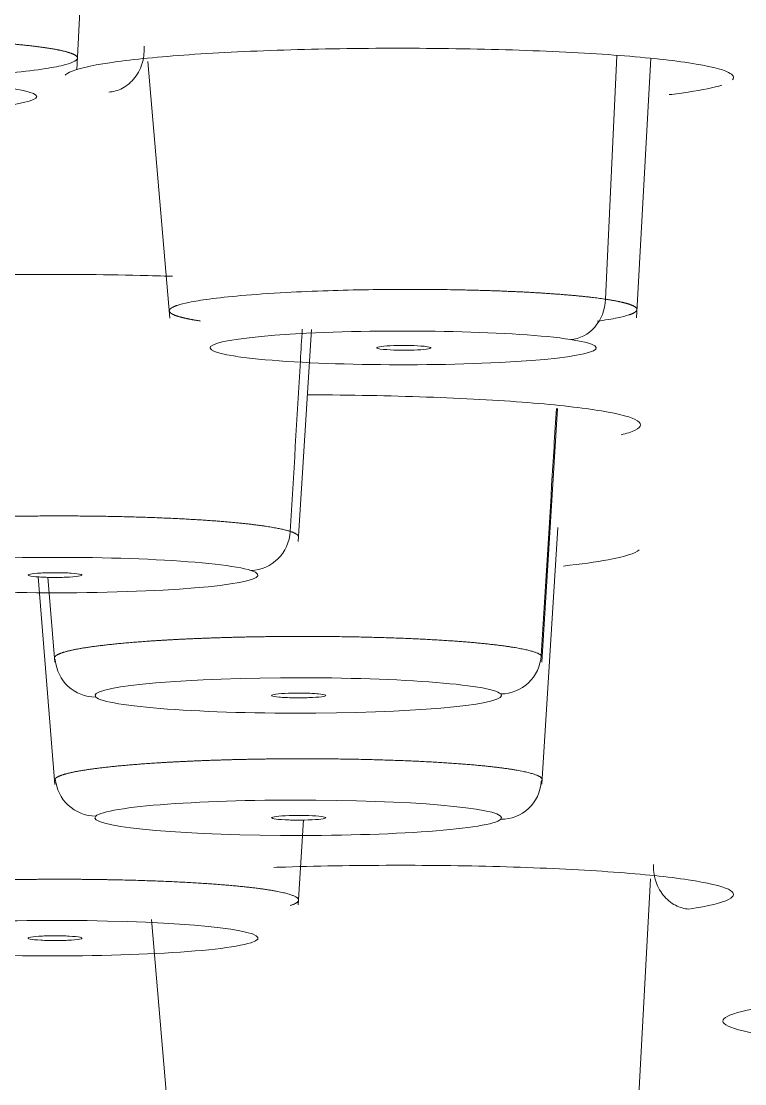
# Model space of a CAD drawing. Extents: x 19821 to 22981, y -91 to 2224.
# Drawn here: x 20747.32 to 20752.65, y 1301.05 to 1308.87 of the extents above; entities that cross this region are included whole.
import ezdxf

# ---------------------------------------------------------------- set-up
doc = ezdxf.new("R2010")
doc.units = 0
doc.header["$LTSCALE"] = 10
doc.header["$MEASUREMENT"] = 0
doc.layers.add('1', color=7, linetype='CONTINUOUS')

msp = doc.modelspace()

# ---------------------------------------------------------------- linework, layer by layer
at = {"layer": '1', "color": 7, "linetype": 'Continuous', "lineweight": 18}
for p, q in [((20747.7321, 1308.5171), (20747.7844, 1309.5225)), ((20748.2555, 1308.5775), (20748.4173, 1306.6899)), ((20751.8524, 1306.6904), (20751.958, 1308.6025)), ((20749.3623, 1305.0439), (20749.459, 1306.6067)), ((20751.1557, 1304.1575), (20751.2705, 1306.0234)), ((20751.1557, 1303.2574), (20751.272, 1305.1473)), ((20747.4479, 1304.7859), (20747.5689, 1303.2572)), ((20747.5194, 1304.7822), (20747.5689, 1304.1573)), ((20749.3623, 1302.371), (20749.4009, 1302.9954)), ((20751.8524, 1300.6727), (20751.9566, 1302.5622)), ((20748.2813, 1302.2616), (20748.4173, 1300.6724))]:
    msp.add_line(p, q, dxfattribs=at)
at = {"layer": '1', "color": 7, "linetype": 'Continuous', "lineweight": 13}
msp.add_line((20751.7069, 1308.6189), (20751.6252, 1306.8284), dxfattribs=at)
msp.add_ellipse((20690.341, 1302.9372), major_axis=(-124.4861, 0), ratio=0.087156, start_param=3.139264, end_param=4.704892, dxfattribs=at)
at = {"layer": '1', "color": 7, "linetype": 'Continuous', "lineweight": 18}
for centre, major_axis, ratio, start_param, end_param in [((20690.341, 1301.9672), (-123.4865, 0), 0.087156, 3.213209, 4.704892), ((20690.341, 1301.9672), (-121.8, 0), 0.087156, 1.570796, 4.70718), ((20690.341, 1301.9672), (-120.85, 0), 0.087156, 1.570796, 4.712389), ((20690.341, 1302.0157), (119.2483, 0), 0.087156, 4.712389, 7.847018), ((20690.341, 1301.9672), (119.4636, 0), 0.087156, 4.712389, 7.853982), ((20746.0886, 1308.3202), (-1.3483, 0), 0.087156, 0.785719, 3.926248), ((20751.3658, 1306.831), (-0.0448, -0.2966), 0.862674, 0.173311, 1.691435), ((20750.1348, 1306.4705), (-1.4224, 0), 0.087156, 3.66608, 6.805707), ((20750.1332, 1306.4699), (-1.4224, 0), 0.087156, 0.524607, 3.663991), ((20749.014, 1305.1305), (-0.0928, -0.2853), 0.962243, 0.325997, 1.835534), ((20747.5687, 1304.7979), (-1.4963, 0), 0.087154, 3.403361, 6.54494), ((20747.5686, 1304.7979), (-1.4963, 0), 0.087157, 0.261827, 3.403289), ((20747.8714, 1304.199), (0.2117, 0.2126), 0.992401, 2.436598, 3.92869), ((20750.8526, 1304.2217), (-0.2117, -0.2126), 0.992402, 0.787199, 2.296736), ((20749.362, 1303.9115), (-1.4963, 0), 0.087154, 3.228829, 6.370407), ((20749.362, 1303.9115), (-1.4963, 0), 0.087157, 0.087294, 3.228758), ((20747.8714, 1303.3216), (-0.2118, 0.2125), 0.992406, 0.861971, 2.354062), ((20750.8526, 1303.2989), (0.2118, -0.2125), 0.992406, 5.495795, 7.005332), ((20749.362, 1303.0114), (-1.4963, 0), 0.087154, 3.054296, 6.195874), ((20749.3612, 1303.0111), (-1.4963, 0), 0.087157, 6.195938, 9.337401), ((20747.5694, 1302.1253), (-1.4963, 0), 0.087154, 2.879771, 6.021349), ((20747.5682, 1302.1248), (-1.4963, 0), 0.087157, 6.021409, 9.162872)]:
    msp.add_ellipse(centre, major_axis=major_axis, ratio=ratio, start_param=start_param, end_param=end_param, dxfattribs=at)
for points, knots in [([(20747.2543, 1308.7075), (20747.2593, 1308.7071), (20747.2692, 1308.7062), (20747.2839, 1308.7049), (20747.2984, 1308.7035), (20747.3127, 1308.7022), (20747.3269, 1308.7008), (20747.3409, 1308.6994), (20747.3546, 1308.6979), (20747.3683, 1308.6965), (20747.3817, 1308.695), (20747.3949, 1308.6935), (20747.4079, 1308.692), (20747.4207, 1308.6905), (20747.4334, 1308.6889), (20747.4458, 1308.6874), (20747.458, 1308.6858), (20747.47, 1308.6842), (20747.4817, 1308.6826), (20747.4933, 1308.6809), (20747.5046, 1308.6793), (20747.5157, 1308.6776), (20747.5265, 1308.6759), (20747.5372, 1308.6742), (20747.5475, 1308.6725), (20747.5577, 1308.6708), (20747.5676, 1308.669), (20747.5772, 1308.6672), (20747.5866, 1308.6654), (20747.5958, 1308.6636), (20747.6046, 1308.6618), (20747.6133, 1308.66), (20747.6216, 1308.6581), (20747.6297, 1308.6563), (20747.6375, 1308.6544), (20747.6451, 1308.6525), (20747.6523, 1308.6506), (20747.6593, 1308.6487), (20747.666, 1308.6467), (20747.6724, 1308.6448), (20747.6786, 1308.6428), (20747.6844, 1308.6408), (20747.6899, 1308.6389), (20747.6952, 1308.6369), (20747.7001, 1308.6349), (20747.7048, 1308.6328), (20747.7091, 1308.6308), (20747.7131, 1308.6288), (20747.7169, 1308.6267), (20747.7203, 1308.6247), (20747.7234, 1308.6226), (20747.7261, 1308.6205), (20747.7286, 1308.6185), (20747.7307, 1308.6164), (20747.7326, 1308.6143), (20747.734, 1308.6122), (20747.7352, 1308.6101), (20747.736, 1308.6079), (20747.7365, 1308.6058), (20747.7372, 1308.597), (20747.723, 1308.5799), (20747.652, 1308.5535), (20747.5037, 1308.5241), (20747.2811, 1308.4975), (20747.0736, 1308.4814), (20746.9607, 1308.4745), (20746.939, 1308.4732)], [0, 0, 0, 0, 0.007076, 0.014166, 0.02127, 0.028388, 0.035519, 0.042665, 0.049824, 0.056997, 0.064184, 0.071384, 0.078599, 0.085827, 0.093069, 0.100325, 0.107595, 0.114879, 0.122177, 0.129488, 0.136814, 0.144153, 0.151506, 0.158873, 0.166254, 0.173649, 0.181058, 0.18848, 0.195916, 0.203367, 0.210831, 0.218309, 0.225801, 0.233307, 0.240827, 0.24836, 0.255908, 0.26347, 0.271045, 0.278634, 0.286238, 0.293855, 0.301486, 0.309131, 0.31679, 0.324463, 0.33215, 0.339851, 0.347565, 0.355294, 0.363037, 0.370793, 0.378564, 0.386348, 0.394147, 0.401959, 0.409786, 0.417626, 0.42548, 0.433348, 0.515745, 0.615311, 0.732036, 0.865908, 0.974562, 1, 1, 1, 1]), ([(20747.6456, 1308.4777), (20747.6519, 1308.4848), (20747.6988, 1308.517), (20747.9347, 1308.5719), (20748.4839, 1308.6286), (20749.2405, 1308.6669), (20750.0904, 1308.6802), (20750.9553, 1308.6674), (20751.7196, 1308.6288), (20752.0878, 1308.591), (20752.2374, 1308.5684)], [0, 0, 0, 0, 0.039151, 0.176415, 0.313679, 0.450943, 0.588207, 0.725472, 0.862736, 1, 1, 1, 1]), ([(20752.2374, 1308.5684), (20752.3873, 1308.5458), (20752.5528, 1308.5052), (20752.576, 1308.4614), (20752.5584, 1308.4429)], [0, 0, 0, 0, 0.576125, 1, 1, 1, 1]), ([(20752.481, 1308.4048), (20752.424, 1308.3866), (20752.3055, 1308.362), (20752.143, 1308.3402), (20752.0929, 1308.3343)], [0, 0, 0, 0, 0.713355, 1, 1, 1, 1]), ([(20745.7738, 1306.9479), (20745.9796, 1306.9655), (20746.4565, 1306.9943), (20747.3221, 1307.0148), (20747.9969, 1307.0098), (20748.3585, 1306.9998), (20748.4371, 1306.9972)], [0, 0, 0, 0, 0.301404, 0.607311, 0.913218, 1, 1, 1, 1]), ([(20748.6434, 1306.668), (20748.6402, 1306.6684), (20748.6337, 1306.6694), (20748.6243, 1306.6709), (20748.615, 1306.6724), (20748.6059, 1306.6739), (20748.597, 1306.6754), (20748.5883, 1306.677), (20748.5798, 1306.6785), (20748.5715, 1306.6801), (20748.5633, 1306.6816), (20748.5553, 1306.6832), (20748.5476, 1306.6848), (20748.54, 1306.6864), (20748.5326, 1306.688), (20748.5255, 1306.6896), (20748.5185, 1306.6912), (20748.5117, 1306.6929), (20748.5052, 1306.6945), (20748.4988, 1306.6962), (20748.4927, 1306.6979), (20748.4868, 1306.6996), (20748.481, 1306.7012), (20748.4756, 1306.7029), (20748.4703, 1306.7047), (20748.4652, 1306.7064), (20748.4604, 1306.7081), (20748.4558, 1306.7098), (20748.4514, 1306.7116), (20748.4472, 1306.7133), (20748.4433, 1306.7151), (20748.4396, 1306.7169), (20748.4361, 1306.7186), (20748.4329, 1306.7204), (20748.4299, 1306.7222), (20748.4271, 1306.724), (20748.4246, 1306.7258), (20748.4223, 1306.7276), (20748.4202, 1306.7294), (20748.4184, 1306.7312), (20748.4169, 1306.733), (20748.4156, 1306.7349), (20748.4145, 1306.7367), (20748.4137, 1306.7385), (20748.4131, 1306.7404), (20748.4128, 1306.7422), (20748.4127, 1306.7441), (20748.4129, 1306.7459), (20748.4134, 1306.7478), (20748.4141, 1306.7497), (20748.415, 1306.7515), (20748.4162, 1306.7534), (20748.4177, 1306.7553), (20748.4194, 1306.7571), (20748.4214, 1306.759), (20748.4237, 1306.7609), (20748.4262, 1306.7627), (20748.429, 1306.7646), (20748.432, 1306.7665), (20748.4353, 1306.7684), (20748.4389, 1306.7702), (20748.4428, 1306.7721), (20748.4469, 1306.774), (20748.4512, 1306.7759), (20748.4559, 1306.7777), (20748.4608, 1306.7796), (20748.466, 1306.7815), (20748.4913, 1306.7901), (20748.5566, 1306.8068), (20748.707, 1306.8314), (20748.9427, 1306.857), (20749.2443, 1306.8779), (20749.5687, 1306.8918), (20749.8664, 1306.8991), (20750.137, 1306.9015), (20750.3724, 1306.9004), (20750.5303, 1306.8979), (20750.6242, 1306.8958), (20750.6679, 1306.8947), (20750.7112, 1306.8935), (20750.7539, 1306.8922), (20750.796, 1306.8908), (20750.8375, 1306.8894), (20750.8784, 1306.8878), (20750.9186, 1306.8861), (20750.9581, 1306.8844), (20750.997, 1306.8826), (20751.0351, 1306.8807), (20751.0726, 1306.8787), (20751.1092, 1306.8766), (20751.1451, 1306.8744), (20751.1802, 1306.8722), (20751.2145, 1306.8699), (20751.248, 1306.8675), (20751.2807, 1306.8651), (20751.3125, 1306.8626), (20751.3435, 1306.86), (20751.3736, 1306.8574), (20751.4028, 1306.8547), (20751.4312, 1306.852), (20751.4586, 1306.8492), (20751.4852, 1306.8464), (20751.5109, 1306.8435), (20751.5356, 1306.8405), (20751.5594, 1306.8376), (20751.5823, 1306.8346), (20751.6043, 1306.8315), (20751.6183, 1306.8294), (20751.6252, 1306.8284)], [0, 0, 0, 0, 0.003593, 0.007192, 0.010798, 0.014409, 0.018027, 0.021651, 0.02528, 0.028916, 0.032558, 0.036206, 0.03986, 0.04352, 0.047186, 0.050858, 0.054537, 0.058221, 0.061912, 0.065608, 0.069311, 0.07302, 0.076735, 0.080455, 0.084182, 0.087915, 0.091655, 0.0954, 0.099151, 0.102908, 0.106672, 0.110441, 0.114217, 0.117999, 0.121786, 0.12558, 0.12938, 0.133186, 0.136998, 0.140816, 0.14464, 0.14847, 0.152306, 0.156149, 0.159997, 0.163852, 0.167712, 0.171579, 0.175451, 0.17933, 0.183215, 0.187106, 0.191002, 0.194905, 0.198814, 0.20273, 0.206651, 0.210578, 0.214511, 0.21845, 0.222396, 0.226347, 0.230305, 0.234268, 0.238238, 0.242214, 0.246195, 0.250183, 0.297846, 0.35537, 0.422737, 0.499923, 0.562726, 0.619119, 0.669101, 0.712669, 0.749821, 0.758333, 0.766816, 0.775269, 0.783692, 0.792086, 0.80045, 0.808785, 0.817091, 0.825367, 0.833614, 0.841831, 0.850019, 0.858177, 0.866306, 0.874405, 0.882475, 0.890516, 0.898527, 0.906509, 0.914461, 0.922384, 0.930278, 0.938142, 0.945977, 0.953783, 0.961559, 0.969306, 0.977023, 0.984712, 0.99237, 1, 1, 1, 1]), ([(20751.6252, 1306.8284), (20751.6284, 1306.8279), (20751.6348, 1306.8269), (20751.6442, 1306.8255), (20751.6535, 1306.824), (20751.6625, 1306.8225), (20751.6714, 1306.821), (20751.6801, 1306.8194), (20751.6886, 1306.8179), (20751.6969, 1306.8163), (20751.7051, 1306.8148), (20751.713, 1306.8132), (20751.7208, 1306.8116), (20751.7283, 1306.81), (20751.7357, 1306.8084), (20751.7429, 1306.8068), (20751.7498, 1306.8052), (20751.7566, 1306.8035), (20751.7632, 1306.8019), (20751.7695, 1306.8002), (20751.7756, 1306.7986), (20751.7816, 1306.7969), (20751.7873, 1306.7952), (20751.7928, 1306.7935), (20751.7981, 1306.7918), (20751.8031, 1306.7901), (20751.808, 1306.7883), (20751.8126, 1306.7866), (20751.817, 1306.7849), (20751.8212, 1306.7831), (20751.8251, 1306.7814), (20751.8288, 1306.7796), (20751.8323, 1306.7778), (20751.8356, 1306.776), (20751.8386, 1306.7743), (20751.8413, 1306.7725), (20751.8439, 1306.7707), (20751.8462, 1306.7689), (20751.8482, 1306.767), (20751.8501, 1306.7652), (20751.8516, 1306.7634), (20751.853, 1306.7616), (20751.854, 1306.7597), (20751.8549, 1306.7579), (20751.8555, 1306.7561), (20751.8558, 1306.7542), (20751.8559, 1306.7523), (20751.8557, 1306.7505), (20751.8552, 1306.7486), (20751.8546, 1306.7468), (20751.8536, 1306.7449), (20751.8524, 1306.743), (20751.8509, 1306.7412), (20751.8492, 1306.7393), (20751.8472, 1306.7374), (20751.845, 1306.7355), (20751.8425, 1306.7337), (20751.8397, 1306.7318), (20751.8366, 1306.7299), (20751.8333, 1306.728), (20751.8298, 1306.7261), (20751.8259, 1306.7243), (20751.8218, 1306.7224), (20751.8174, 1306.7205), (20751.8128, 1306.7186), (20751.8078, 1306.7168), (20751.8026, 1306.7149), (20751.7774, 1306.7063), (20751.7124, 1306.6897), (20751.6212, 1306.6747), (20751.5634, 1306.6669), (20751.5633, 1306.6669)], [0, 0, 0, 0, 0.010086, 0.02019, 0.030313, 0.040453, 0.050612, 0.060789, 0.070984, 0.081197, 0.091428, 0.101677, 0.111944, 0.12223, 0.132534, 0.142855, 0.153195, 0.163553, 0.173929, 0.184324, 0.194736, 0.205167, 0.215616, 0.226082, 0.236567, 0.247071, 0.257592, 0.268131, 0.278689, 0.289265, 0.299859, 0.310471, 0.321101, 0.33175, 0.342416, 0.353101, 0.363804, 0.374525, 0.385264, 0.396022, 0.406797, 0.417591, 0.428403, 0.439233, 0.450082, 0.460948, 0.471833, 0.482736, 0.493657, 0.504597, 0.515554, 0.52653, 0.537524, 0.548536, 0.559566, 0.570615, 0.581681, 0.592766, 0.60387, 0.614991, 0.626131, 0.637288, 0.648464, 0.659659, 0.670871, 0.682102, 0.693351, 0.704618, 0.838189, 0.999958, 1, 1, 1, 1]), ([(20749.4319, 1306.1248), (20749.4747, 1306.1247), (20749.8113, 1306.123), (20750.4262, 1306.1088), (20751.1704, 1306.0641), (20751.691, 1305.9991), (20751.8461, 1305.9498), (20751.873, 1305.923)], [0, 0, 0, 0, 0.035095, 0.276321, 0.517547, 0.758774, 1, 1, 1, 1]), ([(20751.2624, 1306.0248), (20751.2508, 1305.8364), (20751.2137, 1305.23), (20751.1766, 1304.6237), (20751.1509, 1304.2057)], [0, 0, 0, 0, 0.310731, 1, 1, 1, 1]), ([(20751.873, 1305.923), (20751.8999, 1305.8962), (20751.8663, 1305.8654), (20751.7601, 1305.8357), (20751.7396, 1305.8307)], [0, 0, 0, 0, 0.826778, 1, 1, 1, 1]), ([(20745.8344, 1305.0328), (20745.8326, 1305.0334), (20745.8289, 1305.0346), (20745.8237, 1305.0364), (20745.8187, 1305.0383), (20745.8139, 1305.0401), (20745.8094, 1305.042), (20745.8051, 1305.0439), (20745.801, 1305.0458), (20745.7972, 1305.0478), (20745.7936, 1305.0497), (20745.7903, 1305.0517), (20745.7873, 1305.0537), (20745.7845, 1305.0557), (20745.782, 1305.0577), (20745.7799, 1305.0598), (20745.778, 1305.0618), (20745.7764, 1305.0639), (20745.7751, 1305.066), (20745.7741, 1305.0681), (20745.7735, 1305.0702), (20745.7732, 1305.0724), (20745.7732, 1305.0745), (20745.7736, 1305.0767), (20745.7744, 1305.0789), (20745.7755, 1305.0811), (20745.7769, 1305.0833), (20745.7788, 1305.0855), (20745.781, 1305.0878), (20745.7836, 1305.09), (20745.7866, 1305.0923), (20745.7899, 1305.0946), (20745.7937, 1305.0969), (20745.798, 1305.0992), (20745.8026, 1305.1015), (20745.8076, 1305.1038), (20745.8131, 1305.1061), (20745.8191, 1305.1084), (20745.8254, 1305.1108), (20745.8322, 1305.1131), (20745.8395, 1305.1155), (20745.8473, 1305.1178), (20745.8555, 1305.1202), (20745.8642, 1305.1225), (20745.8733, 1305.1249), (20745.8829, 1305.1273), (20745.8931, 1305.1296), (20745.9037, 1305.132), (20745.9148, 1305.1344), (20745.9264, 1305.1367), (20745.9386, 1305.1391), (20745.9512, 1305.1415), (20745.9644, 1305.1438), (20745.9781, 1305.1462), (20745.9923, 1305.1485), (20746.007, 1305.1509), (20746.0223, 1305.1532), (20746.038, 1305.1555), (20746.0544, 1305.1578), (20746.0712, 1305.1601), (20746.0886, 1305.1624), (20746.1066, 1305.1647), (20746.1251, 1305.167), (20746.1441, 1305.1692), (20746.1637, 1305.1715), (20746.1838, 1305.1737), (20746.2045, 1305.1759), (20746.2258, 1305.178), (20746.2475, 1305.1802), (20746.2699, 1305.1823), (20746.2927, 1305.1844), (20746.3161, 1305.1865), (20746.3401, 1305.1885), (20746.3646, 1305.1906), (20746.3897, 1305.1925), (20746.4153, 1305.1945), (20746.4414, 1305.1964), (20746.468, 1305.1983), (20746.4952, 1305.2002), (20746.5229, 1305.202), (20746.5511, 1305.2038), (20746.5799, 1305.2056), (20746.6091, 1305.2073), (20746.6389, 1305.2089), (20746.6691, 1305.2106), (20746.6999, 1305.2121), (20746.7311, 1305.2137), (20746.7628, 1305.2151), (20746.795, 1305.2166), (20746.8276, 1305.218), (20746.8607, 1305.2193), (20746.8943, 1305.2206), (20746.9282, 1305.2218), (20746.9626, 1305.223), (20746.9974, 1305.2241), (20747.0326, 1305.2251), (20747.0682, 1305.2261), (20747.1146, 1305.2273), (20747.1719, 1305.2286), (20747.24, 1305.23), (20747.308, 1305.2311), (20747.3758, 1305.2319), (20747.4433, 1305.2326), (20747.5104, 1305.233), (20747.5769, 1305.2332), (20747.6429, 1305.2332), (20747.7082, 1305.233), (20747.7726, 1305.2325), (20747.8363, 1305.2319), (20747.899, 1305.2311), (20747.9607, 1305.2301), (20748.0214, 1305.2289), (20748.0809, 1305.2276), (20748.1393, 1305.226), (20748.1965, 1305.2244), (20748.2524, 1305.2225), (20748.307, 1305.2206), (20748.3602, 1305.2185), (20748.4121, 1305.2162), (20748.4626, 1305.2139), (20748.5117, 1305.2114), (20748.5593, 1305.2088), (20748.6054, 1305.2061), (20748.6501, 1305.2033), (20748.6932, 1305.2004), (20748.7349, 1305.1974), (20748.7751, 1305.1944), (20748.8138, 1305.1913), (20748.851, 1305.1881), (20748.8867, 1305.1848), (20748.9209, 1305.1815), (20748.9536, 1305.1782), (20748.9849, 1305.1748), (20749.0147, 1305.1714), (20749.0431, 1305.1679), (20749.0701, 1305.1644), (20749.0957, 1305.1609), (20749.1199, 1305.1574), (20749.1428, 1305.1539), (20749.1644, 1305.1504), (20749.1846, 1305.1468), (20749.2036, 1305.1433), (20749.2213, 1305.1398), (20749.2379, 1305.1363), (20749.2532, 1305.1328), (20749.2674, 1305.1293), (20749.2804, 1305.1258), (20749.2925, 1305.1224), (20749.2997, 1305.1201), (20749.3033, 1305.119)], [0, 0, 0, 0, 0.003797, 0.007624, 0.011481, 0.015367, 0.019284, 0.023229, 0.027205, 0.03121, 0.035245, 0.03931, 0.043405, 0.047529, 0.051683, 0.055867, 0.06008, 0.064323, 0.068596, 0.072898, 0.077231, 0.081593, 0.085984, 0.090406, 0.094857, 0.099338, 0.103848, 0.108389, 0.112959, 0.117559, 0.122188, 0.126847, 0.131536, 0.136255, 0.141003, 0.145781, 0.150589, 0.155426, 0.160293, 0.16519, 0.170117, 0.175073, 0.180059, 0.185074, 0.19012, 0.195195, 0.2003, 0.205434, 0.210598, 0.215792, 0.221016, 0.226269, 0.231552, 0.236864, 0.242207, 0.247579, 0.252981, 0.258412, 0.263873, 0.269364, 0.274884, 0.280435, 0.286014, 0.291624, 0.297263, 0.302932, 0.308631, 0.314359, 0.320117, 0.325905, 0.331722, 0.337569, 0.343446, 0.349352, 0.355288, 0.361254, 0.367249, 0.373274, 0.379329, 0.385413, 0.391527, 0.397671, 0.403844, 0.410048, 0.41628, 0.422543, 0.428835, 0.435156, 0.441508, 0.447889, 0.454299, 0.46074, 0.46721, 0.473709, 0.480238, 0.486797, 0.493386, 0.500004, 0.512433, 0.524758, 0.536977, 0.54909, 0.561099, 0.573003, 0.584801, 0.596495, 0.608083, 0.619567, 0.630945, 0.642218, 0.653386, 0.66445, 0.675408, 0.686261, 0.697009, 0.707652, 0.71819, 0.728623, 0.738951, 0.749174, 0.759292, 0.769305, 0.779214, 0.789017, 0.798715, 0.808308, 0.817797, 0.82718, 0.836459, 0.845632, 0.854701, 0.863665, 0.872523, 0.881277, 0.889926, 0.89847, 0.90691, 0.915244, 0.923473, 0.931598, 0.939618, 0.947532, 0.955342, 0.963047, 0.970648, 0.978143, 0.985534, 0.992819, 1, 1, 1, 1]), ([(20749.3033, 1305.119), (20749.3051, 1305.1184), (20749.3088, 1305.1172), (20749.314, 1305.1154), (20749.319, 1305.1135), (20749.3238, 1305.1116), (20749.3283, 1305.1098), (20749.3326, 1305.1079), (20749.3367, 1305.1059), (20749.3405, 1305.104), (20749.3441, 1305.102), (20749.3474, 1305.1001), (20749.3504, 1305.0981), (20749.3532, 1305.0961), (20749.3557, 1305.094), (20749.3579, 1305.092), (20749.3597, 1305.0899), (20749.3613, 1305.0878), (20749.3626, 1305.0857), (20749.3636, 1305.0836), (20749.3642, 1305.0815), (20749.3645, 1305.0795), (20749.3645, 1305.0782), (20749.3644, 1305.0776)], [0, 0, 0, 0, 0.04459, 0.089526, 0.13481, 0.18044, 0.226417, 0.27274, 0.319411, 0.366428, 0.413792, 0.461503, 0.509561, 0.557966, 0.606717, 0.655816, 0.705261, 0.755053, 0.805192, 0.855678, 0.90651, 0.95769, 1, 1, 1, 1]), ([(20751.873, 1304.9847), (20751.846, 1304.9578), (20751.7134, 1304.9159), (20751.4445, 1304.8785), (20751.314, 1304.8644)], [0, 0, 0, 0, 0.588961, 1, 1, 1, 1]), ([(20747.5734, 1304.1732), (20747.5728, 1304.1739), (20747.5716, 1304.1751), (20747.5701, 1304.177), (20747.5689, 1304.1789), (20747.5679, 1304.1808), (20747.5671, 1304.1827), (20747.5667, 1304.1846), (20747.5665, 1304.1866), (20747.5666, 1304.1885), (20747.567, 1304.1905), (20747.5677, 1304.1925), (20747.5687, 1304.1945), (20747.57, 1304.1966), (20747.5716, 1304.1986), (20747.5735, 1304.2006), (20747.5758, 1304.2027), (20747.5783, 1304.2048), (20747.5813, 1304.2068), (20747.5845, 1304.2089), (20747.5881, 1304.211), (20747.5921, 1304.2132), (20747.5965, 1304.2153), (20747.6012, 1304.2174), (20747.6062, 1304.2196), (20747.6117, 1304.2217), (20747.6176, 1304.2239), (20747.6238, 1304.226), (20747.6304, 1304.2282), (20747.6375, 1304.2304), (20747.6449, 1304.2326), (20747.6528, 1304.2348), (20747.6611, 1304.2369), (20747.6698, 1304.2391), (20747.6789, 1304.2413), (20747.6885, 1304.2435), (20747.6985, 1304.2458), (20747.709, 1304.248), (20747.7199, 1304.2502), (20747.7313, 1304.2524), (20747.7431, 1304.2546), (20747.7554, 1304.2568), (20747.7681, 1304.259), (20747.7814, 1304.2612), (20747.7951, 1304.2634), (20747.8092, 1304.2656), (20747.8239, 1304.2677), (20747.839, 1304.2699), (20747.8547, 1304.2721), (20747.8708, 1304.2742), (20747.8874, 1304.2764), (20747.9045, 1304.2785), (20747.9221, 1304.2806), (20747.9402, 1304.2827), (20747.9588, 1304.2848), (20747.9779, 1304.2869), (20747.9975, 1304.289), (20748.0176, 1304.291), (20748.0382, 1304.2931), (20748.0594, 1304.2951), (20748.081, 1304.2971), (20748.1031, 1304.299), (20748.1258, 1304.301), (20748.1489, 1304.3029), (20748.1725, 1304.3048), (20748.1967, 1304.3067), (20748.2213, 1304.3085), (20748.2465, 1304.3104), (20748.2721, 1304.3121), (20748.2982, 1304.3139), (20748.3248, 1304.3156), (20748.3519, 1304.3173), (20748.3795, 1304.319), (20748.4075, 1304.3206), (20748.4361, 1304.3222), (20748.4651, 1304.3237), (20748.4945, 1304.3252), (20748.5244, 1304.3267), (20748.5548, 1304.3281), (20748.5856, 1304.3295), (20748.6168, 1304.3308), (20748.6485, 1304.3321), (20748.6806, 1304.3334), (20748.7131, 1304.3346), (20748.746, 1304.3357), (20748.7793, 1304.3368), (20748.813, 1304.3378), (20748.847, 1304.3388), (20748.8815, 1304.3397), (20748.9162, 1304.3406), (20748.9514, 1304.3414), (20748.9868, 1304.3422), (20749.0226, 1304.3429), (20749.0586, 1304.3435), (20749.095, 1304.3441), (20749.1317, 1304.3446), (20749.1686, 1304.345), (20749.2165, 1304.3455), (20749.2754, 1304.3459), (20749.3449, 1304.3462), (20749.4139, 1304.3463), (20749.4821, 1304.3461), (20749.5496, 1304.3457), (20749.6163, 1304.3451), (20749.682, 1304.3443), (20749.7467, 1304.3433), (20749.8103, 1304.3421), (20749.8727, 1304.3407), (20749.9339, 1304.3391), (20749.9939, 1304.3373), (20750.0525, 1304.3354), (20750.1096, 1304.3333), (20750.1654, 1304.3311), (20750.2197, 1304.3287), (20750.2725, 1304.3262), (20750.3237, 1304.3236), (20750.3734, 1304.3208), (20750.4215, 1304.3179), (20750.468, 1304.3149), (20750.5129, 1304.3119), (20750.5561, 1304.3087), (20750.5977, 1304.3054), (20750.6377, 1304.302), (20750.676, 1304.2986), (20750.7127, 1304.2951), (20750.7477, 1304.2916), (20750.7811, 1304.2879), (20750.813, 1304.2843), (20750.8432, 1304.2806), (20750.8718, 1304.2768), (20750.8989, 1304.2731), (20750.9245, 1304.2693), (20750.9485, 1304.2655), (20750.9711, 1304.2617), (20750.9921, 1304.2578), (20751.0118, 1304.254), (20751.03, 1304.2502), (20751.0469, 1304.2463), (20751.0624, 1304.2425), (20751.0766, 1304.2387), (20751.0895, 1304.2349), (20751.1012, 1304.2312), (20751.1116, 1304.2274), (20751.1209, 1304.2237), (20751.1291, 1304.22), (20751.1361, 1304.2164), (20751.1421, 1304.2128), (20751.1471, 1304.2092), (20751.1497, 1304.2069), (20751.1509, 1304.2057)], [0, 0, 0, 0, 0.003797, 0.007624, 0.011481, 0.015367, 0.019284, 0.023229, 0.027205, 0.03121, 0.035245, 0.03931, 0.043405, 0.047529, 0.051683, 0.055867, 0.06008, 0.064323, 0.068596, 0.072898, 0.077231, 0.081593, 0.085984, 0.090406, 0.094857, 0.099338, 0.103848, 0.108389, 0.112959, 0.117559, 0.122188, 0.126847, 0.131536, 0.136255, 0.141003, 0.145781, 0.150589, 0.155426, 0.160293, 0.16519, 0.170117, 0.175073, 0.180059, 0.185074, 0.19012, 0.195195, 0.2003, 0.205434, 0.210598, 0.215792, 0.221016, 0.226269, 0.231552, 0.236864, 0.242207, 0.247579, 0.252981, 0.258412, 0.263873, 0.269364, 0.274884, 0.280435, 0.286014, 0.291624, 0.297263, 0.302932, 0.308631, 0.314359, 0.320117, 0.325905, 0.331722, 0.337569, 0.343446, 0.349352, 0.355288, 0.361254, 0.367249, 0.373274, 0.379329, 0.385413, 0.391527, 0.397671, 0.403844, 0.410048, 0.41628, 0.422543, 0.428835, 0.435156, 0.441508, 0.447889, 0.454299, 0.46074, 0.46721, 0.473709, 0.480238, 0.486797, 0.493386, 0.500004, 0.512433, 0.524758, 0.536977, 0.54909, 0.561099, 0.573003, 0.584801, 0.596495, 0.608083, 0.619567, 0.630945, 0.642218, 0.653386, 0.66445, 0.675408, 0.686261, 0.697009, 0.707652, 0.71819, 0.728623, 0.738951, 0.749174, 0.759292, 0.769305, 0.779214, 0.789017, 0.798715, 0.808308, 0.817797, 0.82718, 0.836459, 0.845632, 0.854701, 0.863665, 0.872523, 0.881277, 0.889926, 0.89847, 0.90691, 0.915244, 0.923473, 0.931598, 0.939618, 0.947532, 0.955342, 0.963047, 0.970648, 0.978143, 0.985534, 0.992819, 1, 1, 1, 1]), ([(20747.5734, 1303.3004), (20747.574, 1303.301), (20747.5753, 1303.3023), (20747.5776, 1303.3042), (20747.5802, 1303.306), (20747.583, 1303.3079), (20747.5861, 1303.3098), (20747.5895, 1303.3117), (20747.5932, 1303.3137), (20747.5973, 1303.3156), (20747.6016, 1303.3176), (20747.6063, 1303.3195), (20747.6112, 1303.3215), (20747.6165, 1303.3234), (20747.6222, 1303.3254), (20747.6282, 1303.3274), (20747.6345, 1303.3294), (20747.6412, 1303.3314), (20747.6482, 1303.3334), (20747.6556, 1303.3354), (20747.6634, 1303.3374), (20747.6715, 1303.3395), (20747.68, 1303.3415), (20747.6889, 1303.3435), (20747.6982, 1303.3455), (20747.7078, 1303.3476), (20747.7179, 1303.3496), (20747.7283, 1303.3517), (20747.7392, 1303.3537), (20747.7505, 1303.3557), (20747.7622, 1303.3578), (20747.7743, 1303.3598), (20747.7868, 1303.3618), (20747.7997, 1303.3639), (20747.8131, 1303.3659), (20747.8269, 1303.3679), (20747.8412, 1303.3699), (20747.8558, 1303.372), (20747.871, 1303.374), (20747.8865, 1303.376), (20747.9025, 1303.378), (20747.919, 1303.3799), (20747.9359, 1303.3819), (20747.9533, 1303.3839), (20747.9711, 1303.3858), (20747.9894, 1303.3878), (20748.0081, 1303.3897), (20748.0273, 1303.3916), (20748.047, 1303.3935), (20748.0671, 1303.3954), (20748.0877, 1303.3972), (20748.1087, 1303.3991), (20748.1302, 1303.4009), (20748.1522, 1303.4027), (20748.1746, 1303.4045), (20748.1975, 1303.4063), (20748.2209, 1303.408), (20748.2447, 1303.4097), (20748.269, 1303.4114), (20748.2937, 1303.4131), (20748.3189, 1303.4147), (20748.3446, 1303.4163), (20748.3707, 1303.4179), (20748.3972, 1303.4194), (20748.4242, 1303.421), (20748.4516, 1303.4224), (20748.4794, 1303.4239), (20748.5077, 1303.4253), (20748.5364, 1303.4267), (20748.5656, 1303.428), (20748.5951, 1303.4293), (20748.625, 1303.4306), (20748.6554, 1303.4318), (20748.6861, 1303.4329), (20748.7173, 1303.4341), (20748.7488, 1303.4352), (20748.7807, 1303.4362), (20748.813, 1303.4372), (20748.8456, 1303.4381), (20748.8785, 1303.439), (20748.9118, 1303.4399), (20748.9455, 1303.4407), (20748.9794, 1303.4414), (20749.0137, 1303.4421), (20749.0482, 1303.4427), (20749.0831, 1303.4433), (20749.1182, 1303.4438), (20749.1536, 1303.4442), (20749.1892, 1303.4446), (20749.2251, 1303.445), (20749.2611, 1303.4452), (20749.2974, 1303.4454), (20749.3339, 1303.4456), (20749.3706, 1303.4457), (20749.4074, 1303.4457), (20749.4444, 1303.4456), (20749.4815, 1303.4455), (20749.5296, 1303.4452), (20749.5882, 1303.4448), (20749.657, 1303.444), (20749.7248, 1303.443), (20749.7915, 1303.4418), (20749.857, 1303.4404), (20749.9212, 1303.4388), (20749.984, 1303.437), (20750.0455, 1303.435), (20750.1055, 1303.4329), (20750.164, 1303.4306), (20750.2209, 1303.4281), (20750.2762, 1303.4255), (20750.3299, 1303.4227), (20750.3819, 1303.4198), (20750.4321, 1303.4167), (20750.4807, 1303.4136), (20750.5275, 1303.4103), (20750.5725, 1303.4069), (20750.6158, 1303.4035), (20750.6572, 1303.3999), (20750.6969, 1303.3962), (20750.7348, 1303.3925), (20750.7709, 1303.3887), (20750.8052, 1303.3849), (20750.8378, 1303.381), (20750.8686, 1303.377), (20750.8977, 1303.373), (20750.9251, 1303.369), (20750.9507, 1303.3649), (20750.9747, 1303.3608), (20750.9971, 1303.3567), (20751.0178, 1303.3526), (20751.0369, 1303.3485), (20751.0545, 1303.3444), (20751.0706, 1303.3403), (20751.0852, 1303.3362), (20751.0983, 1303.3321), (20751.11, 1303.328), (20751.1203, 1303.3239), (20751.1293, 1303.3199), (20751.1369, 1303.3159), (20751.1433, 1303.312), (20751.1485, 1303.308), (20751.1526, 1303.3042), (20751.1554, 1303.3003), (20751.1572, 1303.2965), (20751.1579, 1303.2928), (20751.1576, 1303.2891), (20751.1564, 1303.2855), (20751.1542, 1303.2819), (20751.152, 1303.2795), (20751.1509, 1303.2783)], [0, 0, 0, 0, 0.003797, 0.007624, 0.011481, 0.015367, 0.019284, 0.023229, 0.027205, 0.03121, 0.035245, 0.03931, 0.043405, 0.047529, 0.051683, 0.055867, 0.06008, 0.064323, 0.068596, 0.072898, 0.077231, 0.081593, 0.085984, 0.090406, 0.094857, 0.099338, 0.103848, 0.108389, 0.112959, 0.117559, 0.122188, 0.126847, 0.131536, 0.136255, 0.141003, 0.145781, 0.150589, 0.155426, 0.160293, 0.16519, 0.170117, 0.175073, 0.180059, 0.185074, 0.19012, 0.195195, 0.2003, 0.205434, 0.210598, 0.215792, 0.221016, 0.226269, 0.231552, 0.236864, 0.242207, 0.247579, 0.252981, 0.258412, 0.263873, 0.269364, 0.274884, 0.280435, 0.286014, 0.291624, 0.297263, 0.302932, 0.308631, 0.314359, 0.320117, 0.325905, 0.331722, 0.337569, 0.343446, 0.349352, 0.355288, 0.361254, 0.367249, 0.373274, 0.379329, 0.385413, 0.391527, 0.397671, 0.403844, 0.410048, 0.41628, 0.422543, 0.428835, 0.435156, 0.441508, 0.447889, 0.454299, 0.46074, 0.46721, 0.473709, 0.480238, 0.486797, 0.493386, 0.500004, 0.512433, 0.524758, 0.536977, 0.54909, 0.561099, 0.573003, 0.584802, 0.596495, 0.608083, 0.619567, 0.630945, 0.642218, 0.653386, 0.66445, 0.675408, 0.686261, 0.697009, 0.707652, 0.71819, 0.728623, 0.738951, 0.749174, 0.759292, 0.769305, 0.779214, 0.789017, 0.798715, 0.808308, 0.817797, 0.82718, 0.836459, 0.845632, 0.854701, 0.863665, 0.872523, 0.881277, 0.889926, 0.89847, 0.90691, 0.915244, 0.923473, 0.931598, 0.939618, 0.947532, 0.955342, 0.963047, 0.970648, 0.978143, 0.985534, 0.992819, 1, 1, 1, 1]), ([(20749.1823, 1302.6459), (20749.2106, 1302.6469), (20749.5093, 1302.6569), (20750.1209, 1302.6658), (20750.9588, 1302.6527), (20751.7177, 1302.6147), (20752.274, 1302.5572), (20752.5799, 1302.4855), (20752.5782, 1302.4085), (20752.3871, 1302.3618), (20752.2375, 1302.3393)], [0, 0, 0, 0, 0.014848, 0.155584, 0.29632, 0.437056, 0.577792, 0.718528, 0.859264, 1, 1, 1, 1]), ([(20745.8344, 1302.4409), (20745.8363, 1302.4415), (20745.84, 1302.4427), (20745.846, 1302.4445), (20745.8523, 1302.4463), (20745.8588, 1302.4481), (20745.8657, 1302.4499), (20745.8729, 1302.4518), (20745.8804, 1302.4536), (20745.8882, 1302.4555), (20745.8964, 1302.4573), (20745.9048, 1302.4592), (20745.9137, 1302.461), (20745.9228, 1302.4629), (20745.9323, 1302.4647), (20745.9422, 1302.4666), (20745.9524, 1302.4685), (20745.963, 1302.4703), (20745.9739, 1302.4722), (20745.9852, 1302.4741), (20745.9969, 1302.476), (20746.0089, 1302.4778), (20746.0213, 1302.4797), (20746.0341, 1302.4816), (20746.0473, 1302.4834), (20746.0609, 1302.4853), (20746.0748, 1302.4871), (20746.0892, 1302.489), (20746.104, 1302.4908), (20746.1191, 1302.4927), (20746.1347, 1302.4945), (20746.1506, 1302.4963), (20746.167, 1302.4981), (20746.1838, 1302.4999), (20746.201, 1302.5017), (20746.2186, 1302.5035), (20746.2367, 1302.5053), (20746.2551, 1302.507), (20746.274, 1302.5088), (20746.2933, 1302.5105), (20746.313, 1302.5123), (20746.3331, 1302.514), (20746.3537, 1302.5156), (20746.3747, 1302.5173), (20746.3961, 1302.519), (20746.4179, 1302.5206), (20746.4401, 1302.5222), (20746.4628, 1302.5238), (20746.4859, 1302.5254), (20746.5094, 1302.5269), (20746.5334, 1302.5284), (20746.5577, 1302.5299), (20746.5825, 1302.5314), (20746.6077, 1302.5329), (20746.6332, 1302.5343), (20746.6592, 1302.5357), (20746.6856, 1302.537), (20746.7124, 1302.5384), (20746.7397, 1302.5397), (20746.7672, 1302.5409), (20746.7952, 1302.5422), (20746.8236, 1302.5433), (20746.8524, 1302.5445), (20746.8815, 1302.5456), (20746.911, 1302.5467), (20746.9408, 1302.5478), (20746.9711, 1302.5488), (20747.0016, 1302.5497), (20747.0325, 1302.5506), (20747.0638, 1302.5515), (20747.0953, 1302.5523), (20747.1272, 1302.5531), (20747.1594, 1302.5539), (20747.192, 1302.5546), (20747.2248, 1302.5552), (20747.2579, 1302.5558), (20747.2912, 1302.5563), (20747.3248, 1302.5568), (20747.3587, 1302.5573), (20747.3928, 1302.5576), (20747.4272, 1302.558), (20747.4618, 1302.5582), (20747.4966, 1302.5584), (20747.5315, 1302.5586), (20747.5667, 1302.5587), (20747.602, 1302.5587), (20747.6375, 1302.5587), (20747.6731, 1302.5586), (20747.7089, 1302.5585), (20747.7447, 1302.5582), (20747.7807, 1302.558), (20747.8167, 1302.5576), (20747.8528, 1302.5572), (20747.889, 1302.5567), (20747.9251, 1302.5562), (20747.9613, 1302.5556), (20747.9975, 1302.5549), (20748.0442, 1302.5539), (20748.1009, 1302.5526), (20748.1669, 1302.5508), (20748.2314, 1302.5488), (20748.2945, 1302.5466), (20748.3559, 1302.5442), (20748.4157, 1302.5417), (20748.4738, 1302.539), (20748.5302, 1302.5361), (20748.5848, 1302.5331), (20748.6375, 1302.5299), (20748.6884, 1302.5266), (20748.7374, 1302.5232), (20748.7846, 1302.5196), (20748.8298, 1302.516), (20748.873, 1302.5122), (20748.9144, 1302.5084), (20748.9537, 1302.5045), (20748.9912, 1302.5004), (20749.0267, 1302.4964), (20749.0603, 1302.4922), (20749.092, 1302.488), (20749.1217, 1302.4838), (20749.1496, 1302.4795), (20749.1756, 1302.4752), (20749.1998, 1302.4709), (20749.2222, 1302.4665), (20749.2428, 1302.4621), (20749.2616, 1302.4577), (20749.2787, 1302.4534), (20749.2942, 1302.449), (20749.308, 1302.4446), (20749.3201, 1302.4402), (20749.3307, 1302.4359), (20749.3398, 1302.4316), (20749.3474, 1302.4273), (20749.3536, 1302.423), (20749.3583, 1302.4188), (20749.3617, 1302.4146), (20749.3638, 1302.4104), (20749.3646, 1302.4063), (20749.3642, 1302.4023), (20749.3627, 1302.3983), (20749.36, 1302.3944), (20749.3562, 1302.3905), (20749.3514, 1302.3866), (20749.3456, 1302.3829), (20749.3389, 1302.3792), (20749.3313, 1302.3756), (20749.3228, 1302.372), (20749.3135, 1302.3685), (20749.3067, 1302.3662), (20749.3033, 1302.3651)], [0, 0, 0, 0, 0.003797, 0.007624, 0.011481, 0.015367, 0.019284, 0.023229, 0.027205, 0.03121, 0.035245, 0.03931, 0.043405, 0.047529, 0.051683, 0.055867, 0.06008, 0.064323, 0.068596, 0.072898, 0.077231, 0.081593, 0.085984, 0.090406, 0.094857, 0.099338, 0.103848, 0.108389, 0.112959, 0.117559, 0.122188, 0.126847, 0.131536, 0.136255, 0.141003, 0.145781, 0.150589, 0.155426, 0.160293, 0.16519, 0.170117, 0.175073, 0.180059, 0.185074, 0.19012, 0.195195, 0.2003, 0.205434, 0.210598, 0.215792, 0.221016, 0.226269, 0.231552, 0.236864, 0.242207, 0.247579, 0.252981, 0.258412, 0.263873, 0.269364, 0.274884, 0.280435, 0.286014, 0.291624, 0.297263, 0.302932, 0.308631, 0.314359, 0.320117, 0.325905, 0.331722, 0.337569, 0.343446, 0.349352, 0.355288, 0.361254, 0.367249, 0.373274, 0.379329, 0.385413, 0.391527, 0.397671, 0.403844, 0.410048, 0.41628, 0.422543, 0.428835, 0.435156, 0.441508, 0.447889, 0.454299, 0.46074, 0.46721, 0.473709, 0.480238, 0.486797, 0.493386, 0.500004, 0.512433, 0.524758, 0.536977, 0.54909, 0.561099, 0.573003, 0.584801, 0.596495, 0.608083, 0.619567, 0.630945, 0.642218, 0.653386, 0.66445, 0.675408, 0.686261, 0.697009, 0.707652, 0.71819, 0.728623, 0.738951, 0.749174, 0.759292, 0.769305, 0.779214, 0.789017, 0.798715, 0.808308, 0.817797, 0.82718, 0.836459, 0.845632, 0.854701, 0.863665, 0.872523, 0.881277, 0.889926, 0.89847, 0.90691, 0.915244, 0.923473, 0.931598, 0.939618, 0.947532, 0.955342, 0.963047, 0.970648, 0.978143, 0.985534, 0.992819, 1, 1, 1, 1]), ([(20753.2024, 1301.3667), (20753.1996, 1301.367), (20753.0001, 1301.3841), (20752.6764, 1301.4241), (20752.4471, 1301.4949), (20752.5226, 1301.5708), (20752.7535, 1301.6142), (20752.9192, 1301.6349)], [0, 0, 0, 0, 0.003488, 0.252616, 0.501744, 0.750872, 1, 1, 1, 1])]:
    msp.add_open_spline(points, degree=3, knots=knots, dxfattribs=at)
at = {"layer": '1', "color": 7, "linetype": 'Continuous', "lineweight": 13}
for points, knots in [([(20747.9679, 1308.3536), (20747.9839, 1308.3544), (20748.0005, 1308.3569), (20748.0342, 1308.3661), (20748.0514, 1308.3728), (20748.0849, 1308.3907), (20748.1013, 1308.4018), (20748.1322, 1308.4281), (20748.1466, 1308.4434), (20748.1724, 1308.477), (20748.1837, 1308.4954), (20748.2024, 1308.5339), (20748.2099, 1308.554), (20748.221, 1308.5944), (20748.2245, 1308.6147), (20748.2281, 1308.6542), (20748.2281, 1308.6734), (20748.2267, 1308.6916)], [0, 0, 0, 0, 0.125, 0.125, 0.25, 0.25, 0.375, 0.375, 0.5, 0.5, 0.625, 0.625, 0.75, 0.75, 0.875, 0.875, 1, 1, 1, 1]), ([(20749.3917, 1306.6088), (20749.387, 1306.5305), (20749.3576, 1306.0339), (20749.3281, 1305.5373), (20749.3033, 1305.119)], [0, 0, 0, 0, 0.157629, 1, 1, 1, 1]), ([(20752.2375, 1302.3393), (20752.2216, 1302.3401), (20752.2052, 1302.3426), (20752.1719, 1302.3516), (20752.155, 1302.3581), (20752.122, 1302.3754), (20752.1058, 1302.3862), (20752.0754, 1302.4117), (20752.0611, 1302.4264), (20752.0356, 1302.4588), (20752.0243, 1302.4765), (20752.0054, 1302.5137), (20751.9977, 1302.5331), (20751.9861, 1302.5722), (20751.9822, 1302.5918), (20751.9777, 1302.6303), (20751.9771, 1302.649), (20751.9779, 1302.6669)], [0, 0, 0, 0, 0.125, 0.125, 0.25, 0.25, 0.375, 0.375, 0.5, 0.5, 0.625, 0.625, 0.75, 0.75, 0.875, 0.875, 1, 1, 1, 1])]:
    msp.add_open_spline(points, degree=3, knots=knots, dxfattribs=at)
at = {"layer": '1', "color": 7, "linetype": 'Continuous', "lineweight": 18}
for points in [[(20750.3133, 1306.4792), (20750.2828, 1306.4829), (20750.2178, 1306.4879), (20750.0888, 1306.4884), (20749.9855, 1306.4832), (20749.9274, 1306.4732), (20749.9453, 1306.4658), (20749.9662, 1306.4618)], [(20749.9662, 1306.4618), (20749.9966, 1306.4581), (20750.0616, 1306.453), (20750.1907, 1306.4526), (20750.2939, 1306.4578), (20750.3521, 1306.4678), (20750.3342, 1306.4752), (20750.3133, 1306.4792)], [(20747.7653, 1304.8025), (20747.7467, 1304.8067), (20747.699, 1304.8131), (20747.5759, 1304.8165), (20747.4607, 1304.8137), (20747.375, 1304.8054), (20747.3704, 1304.7979), (20747.3785, 1304.7935)], [(20747.3785, 1304.7935), (20747.3971, 1304.7893), (20747.4448, 1304.7829), (20747.5679, 1304.7795), (20747.6831, 1304.7823), (20747.7688, 1304.7906), (20747.7734, 1304.7981), (20747.7653, 1304.8025)], [(20749.5648, 1303.913), (20749.5549, 1303.9175), (20749.5206, 1303.9244), (20749.4061, 1303.9296), (20749.2871, 1303.9287), (20749.1862, 1303.9218), (20749.1667, 1303.9145), (20749.1659, 1303.91)], [(20749.1659, 1303.91), (20749.1758, 1303.9056), (20749.2101, 1303.8986), (20749.3246, 1303.8934), (20749.4436, 1303.8944), (20749.5445, 1303.9013), (20749.564, 1303.9086), (20749.5648, 1303.913)], [(20749.5648, 1303.0099), (20749.5638, 1303.0144), (20749.544, 1303.0218), (20749.4416, 1303.0286), (20749.3224, 1303.0295), (20749.2094, 1303.0242), (20749.1756, 1303.0173), (20749.1659, 1303.0129)], [(20749.1659, 1303.0129), (20749.1668, 1303.0084), (20749.1867, 1303.001), (20749.2891, 1302.9942), (20749.4083, 1302.9933), (20749.5213, 1302.9986), (20749.5551, 1303.0055), (20749.5648, 1303.0099)], [(20747.3785, 1302.1294), (20747.3705, 1302.125), (20747.3753, 1302.1174), (20747.4625, 1302.1091), (20747.5782, 1302.1065), (20747.6999, 1302.1099), (20747.747, 1302.1162), (20747.7653, 1302.1204)], [(20747.7653, 1302.1204), (20747.7733, 1302.1249), (20747.7685, 1302.1324), (20747.6813, 1302.1407), (20747.5656, 1302.1434), (20747.4439, 1302.1399), (20747.3968, 1302.1336), (20747.3785, 1302.1294)]]:
    msp.add_open_spline(points, degree=3, dxfattribs=at)

doc.saveas('drawing.dxf')
